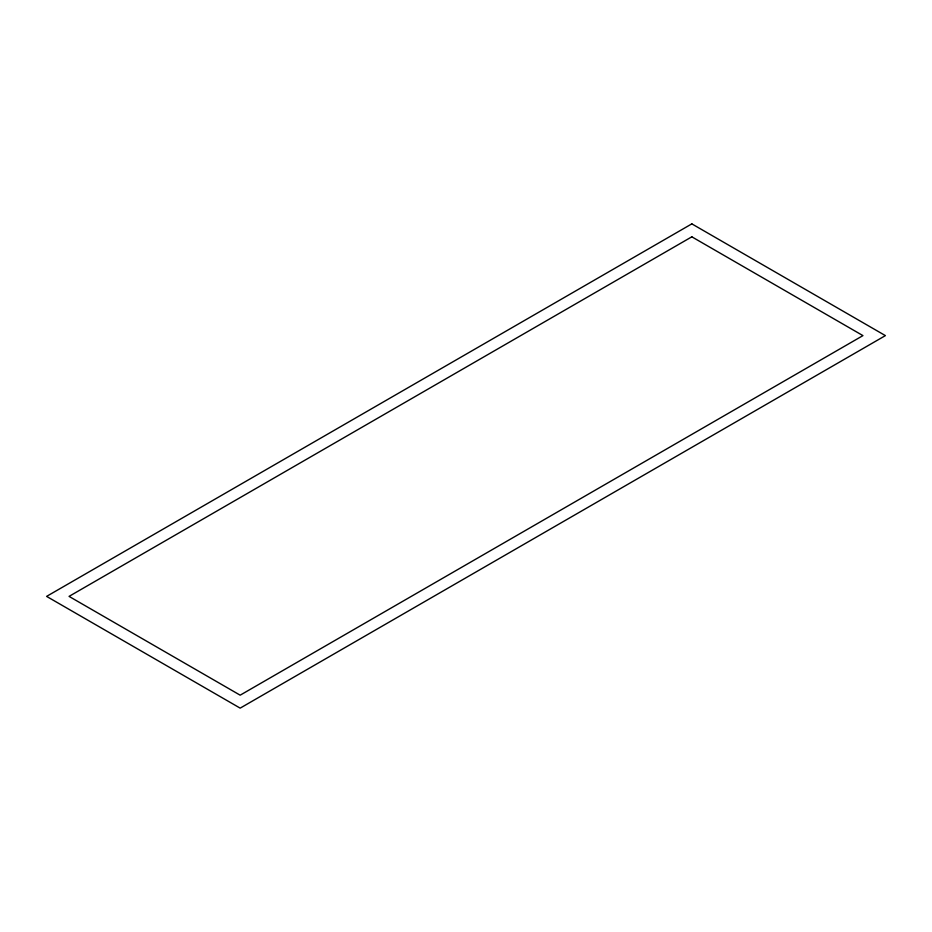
<?xml version="1.0" encoding="UTF-8"?>
<svg xmlns="http://www.w3.org/2000/svg" width="932" height="932" viewBox="0 0 932 932"><rect width="100%" height="100%" fill="white"/><g stroke="black" fill="none" stroke-linecap="round" stroke-linejoin="round"><path stroke-width="1.4" d="M691.835 223.866L46.6 596.387L240.165 708.134L885.4 335.613L691.835 223.866M691.835 236.821L69.05 596.387L240.165 695.179L862.95 335.613L691.835 236.821"/></g></svg>
